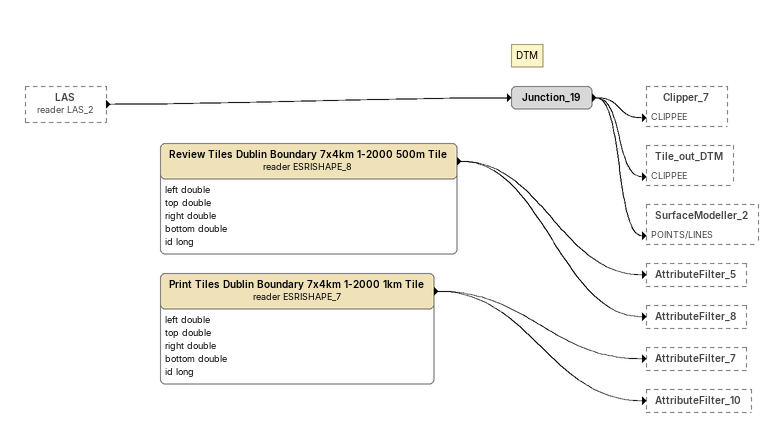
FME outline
LAS (reader LAS_2) [outside]
    -> Junction_19
Review Tiles Dublin Boundary 7x4km 1-2000 500m Tile (reader ESRISHAPE_8)
    attributes: left double, top double, right double, bottom double, id long
    -> AttributeFilter_5
    -> AttributeFilter_8
Print Tiles Dublin Boundary 7x4km 1-2000 1km Tile (reader ESRISHAPE_7)
    attributes: left double, top double, right double, bottom double, id long
    -> AttributeFilter_7
    -> AttributeFilter_10
Note: DTM
Junction_19
    -> Clipper_7 [CLIPPEE]
    -> Tile_out_DTM [CLIPPEE]
    -> SurfaceModeller_2 [POINTS/LINES]
